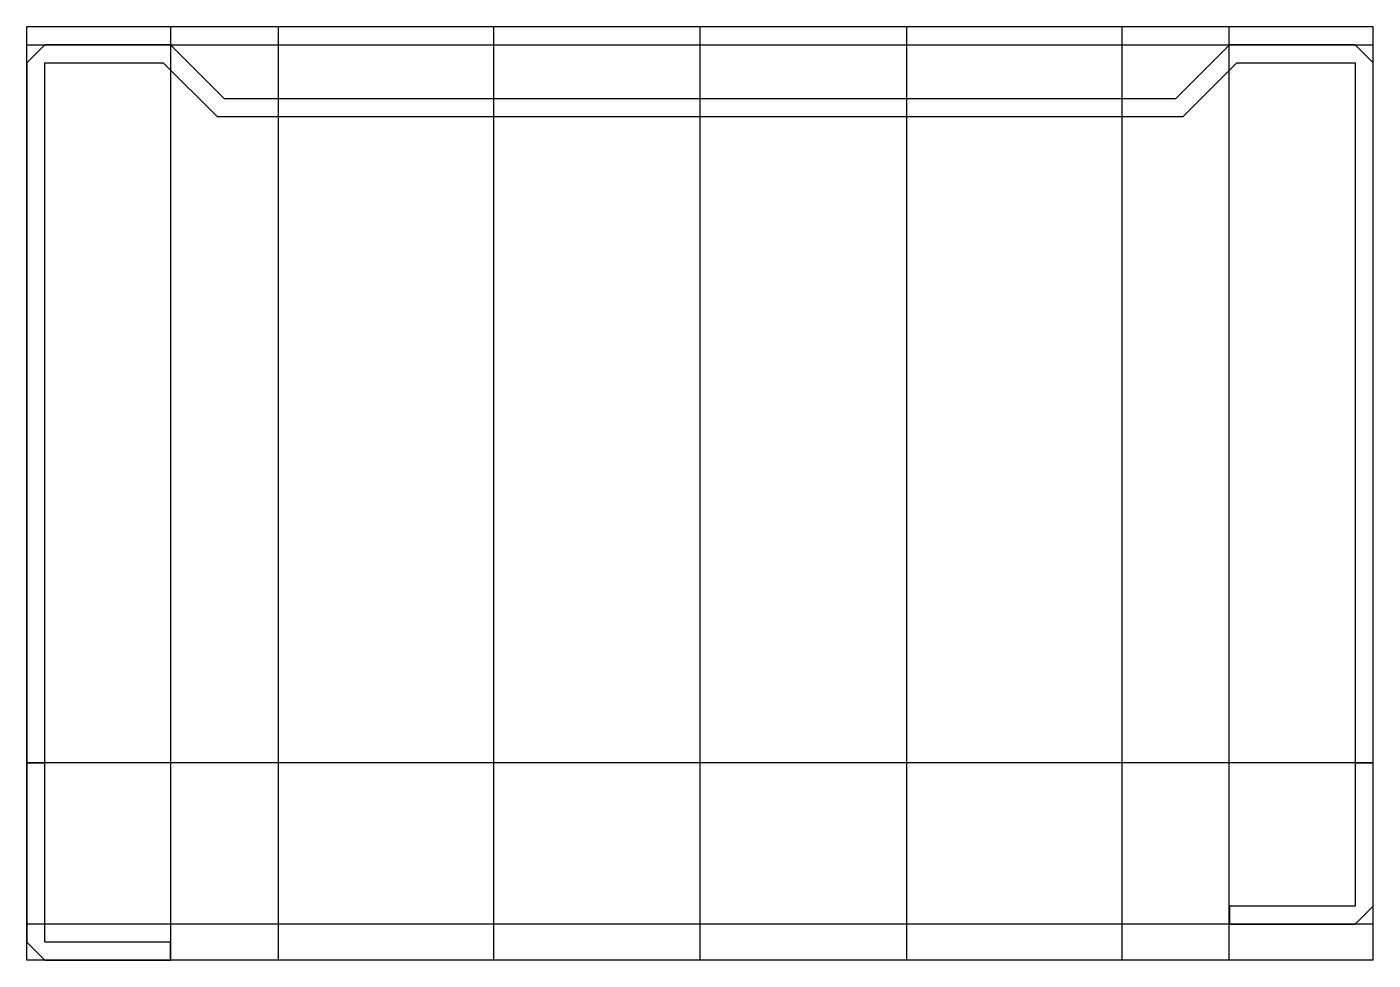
# Model space of a CAD drawing. Extents: x -37.5 to 37.5, y -51 to 1.
import ezdxf

# ---------------------------------------------------------------- set-up
doc = ezdxf.new("R2010")
doc.units = 0
doc.layers.get('0').update_dxf_attribs({"linetype": 'CONTINUOUS'})

msp = doc.modelspace()

# ---------------------------------------------------------------- linework, layer by layer
at = {"linetype": 'CONTINUOUS'}
for p, q in [((37.5, 1), (-37.5, 1)), ((-37.5, -51), (-37.5, 1)), ((-29.5, 1), (-29.5, -51)), ((-23.5, 1), (-23.5, -51)), ((-11.5, 1), (-11.5, -51)), ((0, -51), (0, 1)), ((11.5, 1), (11.5, -51)), ((23.5, 1), (23.5, -51)), ((29.48, -51), (29.48, 1)), ((37.5, -51), (37.5, 1)), ((-37.5, 0), (37.5, 0)), ((-36.5, 0), (-37.5, -1)), ((-36.5, 0), (-37.5, -1)), ((-29.5, 0), (-36.5, 0)), ((-29.5, 0), (-36.5, 0)), ((-26.5, -3), (-29.5, 0)), ((-26.5, -3), (-29.5, 0)), ((29.5, 0), (26.5, -3)), ((29.5, 0), (26.5, -3)), ((36.5, 0), (29.5, 0)), ((36.5, 0), (29.5, 0)), ((37.5, -1), (36.5, 0)), ((37.5, -1), (36.5, 0)), ((-37.5, -1), (-37.5, -40)), ((-37.5, -1), (-37.5, -50)), ((-36.5, -40), (-36.5, -1)), ((-36.5, -1), (-29.91, -1)), ((-36.5, -50), (-36.5, -1)), ((-36.5, -1), (-29.91, -1)), ((-29.91, -1), (-26.91, -4)), ((-29.91, -1), (-26.91, -4)), ((26.91, -4), (29.91, -1)), ((26.91, -4), (29.91, -1)), ((29.91, -1), (36.5, -1)), ((29.91, -1), (36.5, -1)), ((36.5, -1), (36.5, -40)), ((36.5, -1), (36.5, -48)), ((37.5, -40), (37.5, -1)), ((37.5, -48), (37.5, -1)), ((26.5, -3), (-26.5, -3)), ((26.5, -3), (-26.5, -3)), ((-26.91, -4), (26.91, -4)), ((-26.91, -4), (26.91, -4)), ((37.5, -40), (-37.5, -40)), ((-37.5, -40), (-36.5, -40)), ((36.5, -40), (37.5, -40)), ((36.5, -48), (29.5, -48)), ((29.5, -48), (29.5, -49)), ((36.5, -49), (37.5, -48)), ((37.5, -49), (-37.5, -49)), ((29.5, -49), (36.5, -49)), ((-37.5, -50), (-36.5, -51)), ((-29.5, -50), (-36.5, -50)), ((-29.5, -51), (-29.5, -50)), ((37.5, -51), (-37.5, -51)), ((-36.5, -51), (-29.5, -51))]:
    msp.add_line(p, q, dxfattribs=at)

doc.saveas('drawing.dxf')
